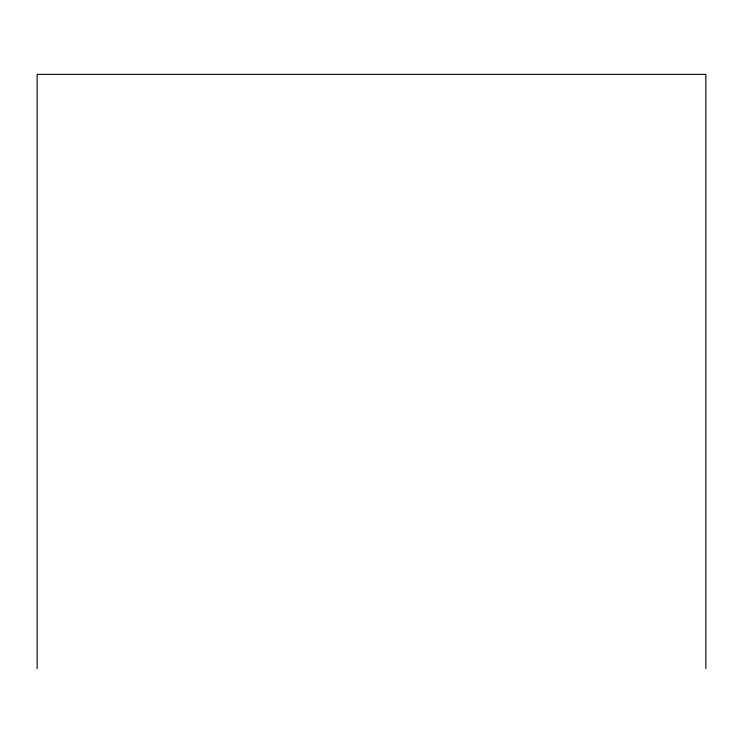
<?xml version="1.0" encoding="UTF-8"?>
<svg xmlns="http://www.w3.org/2000/svg" width="743" height="743" viewBox="0 0 743 743"><rect width="100%" height="100%" fill="white"/><g stroke="black" fill="none" stroke-linecap="round" stroke-linejoin="round"><path stroke-width="1.11" d="M705.85 668.635L705.85 74.365L37.15 74.365L37.15 668.635"/></g></svg>
